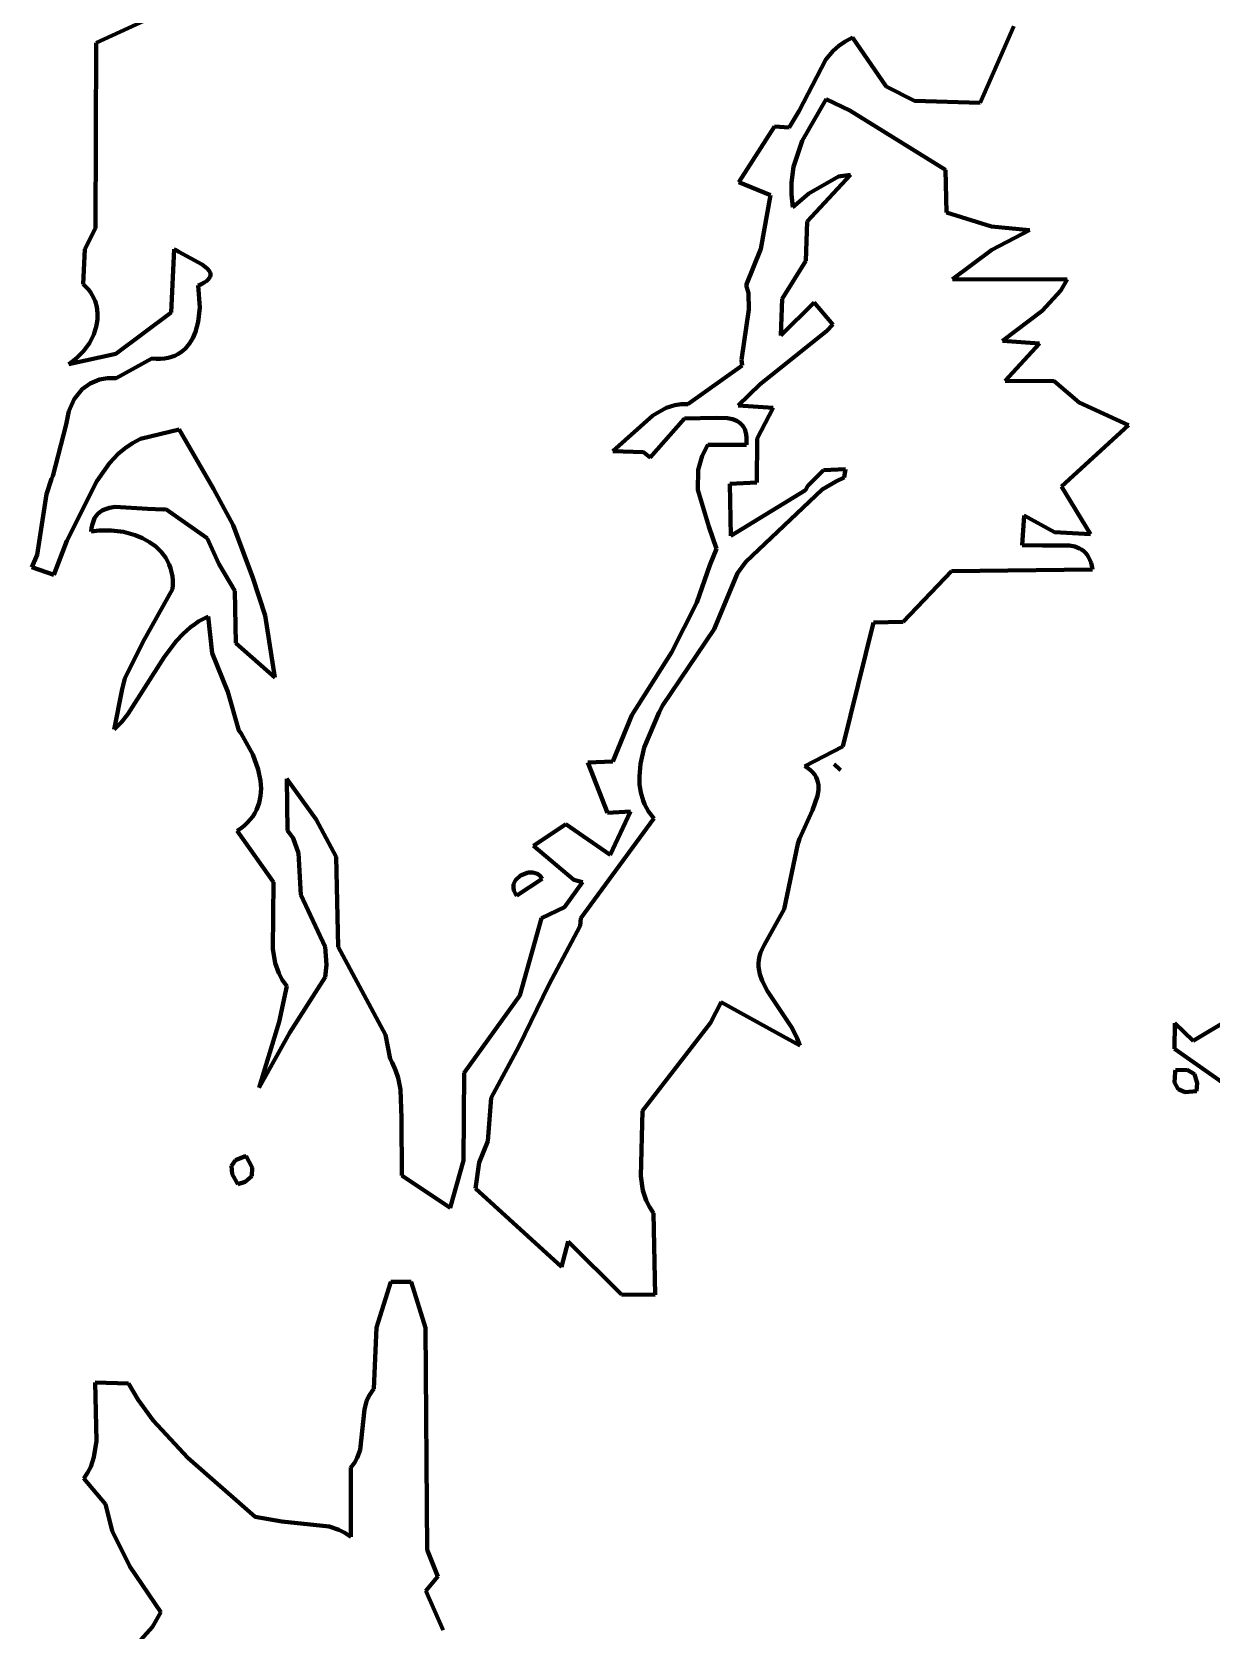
# Model space of a CAD drawing. Header units: millimetres. Extents: x 0 to 6.58, y 0 to 6.88.
# Drawn here: x 1.694 to 2.984, y 3.466 to 5.215 of the extents above; entities that cross this region are included whole.
import ezdxf

# ---------------------------------------------------------------- set-up
doc = ezdxf.new("R2010")
doc.units = ezdxf.units.MM
doc.layers.add('color#020202ff', color=7, linetype='CONTINUOUS', lineweight=100)
doc.layers.add('color#ffffffff', color=7, linetype='CONTINUOUS', lineweight=100)

msp = doc.modelspace()

# ---------------------------------------------------------------- linework, layer by layer
at = {"layer": 'color#020202ff'}
for p, q in [((1.7639, 5.2035), (1.8253, 5.2317)), ((2.7683, 5.2217), (2.7539, 5.1894)), ((1.763, 5.0006), (1.7639, 5.2035)), ((2.5767, 5.2001), (2.5706, 5.1946)), ((2.5837, 5.205), (2.5767, 5.2001)), ((2.5916, 5.2092), (2.5837, 5.205)), ((2.6285, 5.1558), (2.5916, 5.2092)), ((2.5626, 5.1853), (2.5332, 5.1292)), ((2.5706, 5.1946), (2.5626, 5.1853)), ((2.7539, 5.1894), (2.7315, 5.1378)), ((2.6595, 5.1402), (2.6285, 5.1558)), ((2.5332, 5.1292), (2.5223, 5.111)), ((2.5367, 5.0962), (2.5628, 5.142)), ((2.5628, 5.142), (2.5888, 5.1296)), ((2.5888, 5.1296), (2.6934, 5.0646)), ((2.7315, 5.1378), (2.6595, 5.1402)), ((2.5064, 5.1121), (2.4672, 5.0512)), ((2.5223, 5.111), (2.5064, 5.1121)), ((2.5273, 5.0679), (2.5367, 5.0962)), ((2.5249, 5.0508), (2.5273, 5.0679)), ((2.5421, 5.0079), (2.5894, 5.0589)), ((2.5763, 5.0574), (2.544, 5.0385)), ((2.5894, 5.0589), (2.5763, 5.0574)), ((2.6934, 5.0646), (2.6946, 5.0179)), ((2.4672, 5.0512), (2.502, 5.0367)), ((2.5248, 5.0375), (2.5249, 5.0508)), ((2.544, 5.0385), (2.5265, 5.0236)), ((2.502, 5.0367), (2.4915, 4.9782)), ((2.5265, 5.0236), (2.5248, 5.0375)), ((2.5407, 4.9648), (2.5421, 5.0079)), ((2.6946, 5.0179), (2.7439, 5.0026)), ((1.7514, 4.9777), (1.763, 5.0006)), ((2.7439, 5.0026), (2.7856, 4.9986)), ((2.7856, 4.9986), (2.7442, 4.9768)), ((1.7498, 4.9394), (1.7514, 4.9777)), ((1.8494, 4.9778), (1.8459, 4.9085)), ((1.8507, 4.9768), (1.8494, 4.9778)), ((1.8542, 4.9747), (1.8507, 4.9768)), ((1.88, 4.9609), (1.8542, 4.9747)), ((2.4915, 4.9782), (2.4754, 4.9381)), ((2.7442, 4.9768), (2.7012, 4.945)), ((1.8854, 4.9567), (1.88, 4.9609)), ((1.8878, 4.9537), (1.8854, 4.9567)), ((1.8886, 4.9522), (1.8878, 4.9537)), ((1.889, 4.9507), (1.8886, 4.9522)), ((1.889, 4.9491), (1.889, 4.9507)), ((2.5148, 4.9234), (2.5407, 4.9648)), ((1.7527, 4.9366), (1.7498, 4.9394)), ((1.7553, 4.9337), (1.7527, 4.9366)), ((1.7575, 4.9306), (1.7553, 4.9337)), ((1.8756, 4.9378), (1.8792, 4.9394)), ((1.8772, 4.9138), (1.8756, 4.9378)), ((1.8792, 4.9394), (1.8821, 4.9411)), ((1.8821, 4.9411), (1.8845, 4.9427)), ((1.8845, 4.9427), (1.8864, 4.9444)), ((1.8864, 4.9444), (1.8877, 4.946)), ((1.8877, 4.946), (1.8886, 4.9475)), ((1.8886, 4.9475), (1.889, 4.9491)), ((2.4754, 4.9381), (2.4777, 4.9294)), ((2.7012, 4.945), (2.8266, 4.9445)), ((2.8266, 4.9445), (2.8199, 4.9324)), ((1.7595, 4.9275), (1.7575, 4.9306)), ((1.7626, 4.9211), (1.7595, 4.9275)), ((1.7645, 4.9145), (1.7626, 4.9211)), ((2.4777, 4.9294), (2.4781, 4.9115)), ((2.5132, 4.8832), (2.5148, 4.9234)), ((2.5499, 4.9194), (2.5132, 4.8832)), ((2.57, 4.8954), (2.5499, 4.9194)), ((2.8199, 4.9324), (2.7992, 4.9103)), ((1.7643, 4.8943), (1.7653, 4.901)), ((1.7654, 4.9078), (1.7645, 4.9145)), ((1.7653, 4.901), (1.7654, 4.9078)), ((1.8459, 4.9085), (1.7855, 4.8632)), ((1.8726, 4.8871), (1.8756, 4.8981)), ((1.8756, 4.8981), (1.8772, 4.9138)), ((2.4781, 4.9115), (2.4703, 4.8566)), ((2.7992, 4.9103), (2.7559, 4.8773)), ((1.7564, 4.8749), (1.7612, 4.8843)), ((1.7612, 4.8843), (1.7643, 4.8943)), ((1.8661, 4.8743), (1.8697, 4.8804)), ((1.8697, 4.8804), (1.8726, 4.8871)), ((2.4902, 4.8296), (2.5637, 4.8883)), ((2.5637, 4.8883), (2.57, 4.8954)), ((1.7855, 4.8632), (1.7338, 4.8519)), ((1.7425, 4.8585), (1.7501, 4.8662)), ((1.7501, 4.8662), (1.7564, 4.8749)), ((1.8499, 4.8611), (1.8532, 4.8627)), ((1.8532, 4.8627), (1.8562, 4.8646)), ((1.8562, 4.8646), (1.859, 4.8667)), ((1.859, 4.8667), (1.8616, 4.869)), ((1.8616, 4.869), (1.8661, 4.8743)), ((2.7559, 4.8773), (2.7965, 4.8743)), ((2.7965, 4.8743), (2.7588, 4.8334)), ((1.7338, 4.8519), (1.7425, 4.8585)), ((1.7858, 4.8365), (1.8248, 4.858)), ((1.8248, 4.858), (1.8297, 4.8577)), ((1.8297, 4.8577), (1.8343, 4.8578)), ((1.8343, 4.8578), (1.8386, 4.8581)), ((1.8386, 4.8581), (1.8426, 4.8588)), ((1.8426, 4.8588), (1.8464, 4.8598)), ((1.8464, 4.8598), (1.8499, 4.8611)), ((2.4709, 4.8505), (2.4115, 4.8082)), ((2.4703, 4.8566), (2.4709, 4.8505)), ((1.7484, 4.8243), (1.7573, 4.8308)), ((1.7573, 4.8308), (1.7677, 4.8351)), ((1.7677, 4.8351), (1.7764, 4.8366)), ((1.7764, 4.8366), (1.7858, 4.8365)), ((2.4665, 4.8066), (2.4902, 4.8296)), ((2.7588, 4.8334), (2.8123, 4.8331)), ((2.8123, 4.8331), (2.8399, 4.8097)), ((1.7338, 4.8004), (1.7397, 4.8136)), ((1.7397, 4.8136), (1.7484, 4.8243)), ((1.7311, 4.7856), (1.7338, 4.8004)), ((2.3731, 4.7956), (2.3293, 4.7566)), ((2.3876, 4.8039), (2.3731, 4.7956)), ((2.3972, 4.807), (2.3876, 4.8039)), ((2.4041, 4.808), (2.3972, 4.807)), ((2.4115, 4.8082), (2.4041, 4.808)), ((2.408, 4.7923), (2.4425, 4.793)), ((2.4425, 4.793), (2.4548, 4.7926)), ((2.505, 4.804), (2.4665, 4.8066)), ((2.4874, 4.7703), (2.505, 4.804)), ((2.8399, 4.8097), (2.8939, 4.7851)), ((1.7166, 4.7294), (1.7311, 4.7856)), ((1.8548, 4.7804), (1.8125, 4.7701)), ((1.8923, 4.7152), (1.8548, 4.7804)), ((2.3704, 4.7498), (2.408, 4.7923)), ((2.4548, 4.7926), (2.4603, 4.7915)), ((2.4603, 4.7915), (2.4651, 4.7897)), ((2.4651, 4.7897), (2.4673, 4.7884)), ((2.4673, 4.7884), (2.4693, 4.787)), ((2.4693, 4.787), (2.471, 4.7852)), ((2.471, 4.7852), (2.4725, 4.7831)), ((2.4725, 4.7831), (2.4737, 4.7808)), ((2.4737, 4.7808), (2.4747, 4.7781)), ((2.4747, 4.7781), (2.4754, 4.775)), ((2.8939, 4.7851), (2.8203, 4.718)), ((1.7955, 4.7598), (1.7881, 4.7536)), ((1.8036, 4.7653), (1.7955, 4.7598)), ((1.8125, 4.7701), (1.8036, 4.7653)), ((2.4333, 4.7636), (2.4271, 4.7514)), ((2.4756, 4.7636), (2.4333, 4.7636)), ((2.4754, 4.775), (2.4758, 4.7716)), ((2.4758, 4.7678), (2.4756, 4.7636)), ((2.4758, 4.7716), (2.4758, 4.7678)), ((2.4869, 4.7223), (2.4874, 4.7703)), ((1.7783, 4.7433), (1.7645, 4.7237)), ((1.7881, 4.7536), (1.7783, 4.7433)), ((2.3293, 4.7566), (2.363, 4.7556)), ((2.363, 4.7556), (2.3704, 4.7498)), ((2.4271, 4.7514), (2.4228, 4.736)), ((1.7094, 4.7094), (1.715, 4.7262)), ((1.715, 4.7262), (1.7166, 4.7294)), ((1.7645, 4.7237), (1.7316, 4.6586)), ((2.4228, 4.736), (2.4223, 4.7144)), ((2.5601, 4.7357), (2.5429, 4.7185)), ((2.5584, 4.7147), (2.5741, 4.7239)), ((2.584, 4.7367), (2.5601, 4.7357)), ((2.5741, 4.7239), (2.5826, 4.7277)), ((2.5826, 4.7277), (2.584, 4.7367)), ((1.6992, 4.643), (1.7094, 4.7094)), ((1.9138, 4.6756), (1.8923, 4.7152)), ((2.4223, 4.7144), (2.4345, 4.6742)), ((2.4575, 4.7208), (2.4869, 4.7223)), ((2.4584, 4.6638), (2.4575, 4.7208)), ((2.5402, 4.7139), (2.4584, 4.6638)), ((2.482, 4.6422), (2.5584, 4.7147)), ((2.5429, 4.7185), (2.5402, 4.7139)), ((2.8203, 4.718), (2.8522, 4.6659)), ((1.7639, 4.6857), (1.7658, 4.688)), ((1.7658, 4.688), (1.768, 4.6899)), ((1.768, 4.6899), (1.7703, 4.6915)), ((1.7703, 4.6915), (1.7729, 4.6929)), ((1.7729, 4.6929), (1.7785, 4.6947)), ((1.7785, 4.6947), (1.7848, 4.6957)), ((1.7848, 4.6957), (1.8202, 4.6935)), ((1.8202, 4.6935), (1.8371, 4.6929)), ((1.8371, 4.6929), (1.8401, 4.6931)), ((1.8401, 4.6931), (1.8853, 4.6614)), ((1.7583, 4.6686), (1.7588, 4.6728)), ((1.7588, 4.6728), (1.7597, 4.6767)), ((1.7597, 4.6767), (1.7608, 4.6801)), ((1.7608, 4.6801), (1.7622, 4.6831)), ((1.7622, 4.6831), (1.7639, 4.6857)), ((1.9353, 4.6181), (1.9138, 4.6756)), ((2.4345, 4.6742), (2.4428, 4.6496)), ((2.7796, 4.6862), (2.7773, 4.6537)), ((2.8129, 4.6679), (2.7796, 4.6862)), ((1.7316, 4.6586), (1.7176, 4.6211)), ((1.767, 4.6697), (1.7583, 4.6686)), ((1.7803, 4.6699), (1.767, 4.6697)), ((1.7937, 4.6682), (1.7803, 4.6699)), ((1.8066, 4.6647), (1.7937, 4.6682)), ((1.8147, 4.6613), (1.8066, 4.6647)), ((1.8222, 4.6571), (1.8147, 4.6613)), ((1.829, 4.6521), (1.8222, 4.6571)), ((1.8853, 4.6614), (1.8983, 4.6332)), ((2.7773, 4.6537), (2.7995, 4.6532)), ((2.7995, 4.6532), (2.8291, 4.6534)), ((2.8522, 4.6659), (2.8129, 4.6679)), ((2.8291, 4.6534), (2.8349, 4.6522)), ((1.6936, 4.6297), (1.6992, 4.643)), ((1.835, 4.6463), (1.829, 4.6521)), ((1.8377, 4.6431), (1.835, 4.6463)), ((1.84, 4.6397), (1.8377, 4.6431)), ((1.8421, 4.6362), (1.84, 4.6397)), ((1.8439, 4.6324), (1.8421, 4.6362)), ((2.4428, 4.6496), (2.4355, 4.6319)), ((2.4659, 4.6229), (2.4749, 4.6356)), ((2.4749, 4.6356), (2.482, 4.6422)), ((2.8349, 4.6522), (2.8401, 4.6502)), ((2.8401, 4.6502), (2.8425, 4.6488)), ((2.8425, 4.6488), (2.8448, 4.6472)), ((2.8448, 4.6472), (2.8468, 4.6453)), ((2.8468, 4.6453), (2.8486, 4.6431)), ((2.8486, 4.6431), (2.8502, 4.6406)), ((2.8502, 4.6406), (2.8516, 4.6378)), ((2.8516, 4.6378), (2.8528, 4.6345)), ((1.7176, 4.6211), (1.6936, 4.6297)), ((1.8454, 4.6284), (1.8439, 4.6324)), ((1.8465, 4.6242), (1.8454, 4.6284)), ((1.8473, 4.6198), (1.8465, 4.6242)), ((1.8477, 4.6152), (1.8473, 4.6198)), ((1.8983, 4.6332), (1.9157, 4.6037)), ((1.9487, 4.5766), (1.9353, 4.6181)), ((2.4355, 4.6319), (2.4213, 4.591)), ((2.4402, 4.5619), (2.4659, 4.6229)), ((2.7001, 4.6251), (2.6471, 4.5698)), ((2.8543, 4.6269), (2.7001, 4.6251)), ((2.8528, 4.6345), (2.8536, 4.6309)), ((2.8536, 4.6309), (2.8543, 4.6269)), ((1.8151, 4.5475), (1.8474, 4.6055)), ((1.8474, 4.6055), (1.8477, 4.6104)), ((1.8477, 4.6104), (1.8477, 4.6152)), ((1.9157, 4.6037), (1.9168, 4.5463)), ((2.4213, 4.591), (2.3935, 4.5363)), ((1.8717, 4.5674), (1.8673, 4.5641)), ((1.8764, 4.5704), (1.8717, 4.5674)), ((1.8813, 4.5732), (1.8764, 4.5704)), ((1.8865, 4.5757), (1.8813, 4.5732)), ((1.891, 4.5356), (1.8865, 4.5757)), ((1.9593, 4.5089), (1.9487, 4.5766)), ((2.6148, 4.5689), (2.5812, 4.4333)), ((2.6471, 4.5698), (2.6148, 4.5689)), ((1.8516, 4.5488), (1.8383, 4.531)), ((1.8591, 4.5568), (1.8516, 4.5488)), ((1.8673, 4.5641), (1.8591, 4.5568)), ((2.3842, 4.4787), (2.4402, 4.5619)), ((1.7952, 4.5076), (1.8151, 4.5475)), ((1.8383, 4.531), (1.7987, 4.4687)), ((1.908, 4.493), (1.891, 4.5356)), ((1.9168, 4.5463), (1.9593, 4.5089)), ((2.3935, 4.5363), (2.3502, 4.4677)), ((1.7836, 4.4521), (1.7922, 4.4962)), ((1.7922, 4.4962), (1.7952, 4.5076)), ((1.9199, 4.4509), (1.908, 4.493)), ((2.38, 4.471), (2.3842, 4.4787)), ((1.7987, 4.4687), (1.7915, 4.46)), ((2.3502, 4.4677), (2.3293, 4.4168)), ((2.3638, 4.4324), (2.38, 4.471)), ((1.7915, 4.46), (1.7836, 4.4521)), ((1.9224, 4.4474), (1.9199, 4.4509)), ((1.9354, 4.4245), (1.9224, 4.4474)), ((2.3596, 4.4143), (2.3638, 4.4324)), ((2.5812, 4.4333), (2.5397, 4.4117)), ((1.9413, 4.4081), (1.9354, 4.4245)), ((1.9439, 4.3957), (1.9413, 4.4081)), ((2.3293, 4.4168), (2.302, 4.4157)), ((2.302, 4.4157), (2.3234, 4.3606)), ((2.3584, 4.4006), (2.3596, 4.4143)), ((2.5397, 4.4117), (2.543, 4.4095)), ((2.543, 4.4095), (2.5459, 4.4073)), ((2.5718, 4.4141), (2.5785, 4.4074)), ((2.577, 4.4089), (2.5718, 4.4141)), ((2.5785, 4.4074), (2.577, 4.4089)), ((1.9444, 4.3875), (1.9439, 4.3957)), ((2.0047, 4.3533), (1.9727, 4.398)), ((1.9727, 4.398), (1.9732, 4.3414)), ((2.3587, 4.3917), (2.3584, 4.4006)), ((2.3601, 4.3829), (2.3587, 4.3917)), ((2.5459, 4.4073), (2.5483, 4.4048)), ((2.5483, 4.4048), (2.5503, 4.4023)), ((2.5503, 4.4023), (2.5519, 4.3997)), ((2.5519, 4.3997), (2.5531, 4.397)), ((2.5531, 4.397), (2.5539, 4.3943)), ((2.5539, 4.3943), (2.5544, 4.3914)), ((2.5544, 4.3914), (2.5545, 4.3855)), ((1.9423, 4.3715), (1.9439, 4.3794)), ((1.9439, 4.3794), (1.9444, 4.3875)), ((2.3625, 4.3744), (2.3601, 4.3829)), ((2.3642, 4.3703), (2.3625, 4.3744)), ((2.5535, 4.3794), (2.548, 4.3636)), ((2.5545, 4.3855), (2.5535, 4.3794)), ((1.9326, 4.3534), (1.9352, 4.3568)), ((1.9352, 4.3568), (1.9375, 4.3604)), ((1.9375, 4.3604), (1.9394, 4.364)), ((1.9394, 4.364), (1.941, 4.3677)), ((1.941, 4.3677), (1.9423, 4.3715)), ((2.3234, 4.3606), (2.3487, 4.362)), ((2.3487, 4.362), (2.3265, 4.3147)), ((2.3662, 4.3662), (2.3642, 4.3703)), ((2.3685, 4.3623), (2.3662, 4.3662)), ((2.3712, 4.3584), (2.3685, 4.3623)), ((2.3742, 4.3546), (2.3712, 4.3584)), ((2.548, 4.3636), (2.5337, 4.3324)), ((1.9182, 4.3411), (1.9224, 4.3439)), ((1.9579, 4.2849), (1.9182, 4.3411)), ((1.9224, 4.3439), (1.9262, 4.347)), ((1.9262, 4.347), (1.9296, 4.3501)), ((1.9296, 4.3501), (1.9326, 4.3534)), ((1.9732, 4.3414), (1.9795, 4.3331)), ((2.0265, 4.3127), (2.0047, 4.3533)), ((2.2779, 4.3483), (2.2425, 4.3245)), ((2.3265, 4.3147), (2.2779, 4.3483)), ((2.2944, 4.2456), (2.3742, 4.3546)), ((1.9795, 4.3331), (1.9852, 4.3167)), ((2.2425, 4.3245), (2.2868, 4.2873)), ((2.532, 4.3267), (2.5169, 4.2552)), ((2.5337, 4.3324), (2.532, 4.3267)), ((1.9852, 4.3167), (1.9878, 4.2711)), ((2.0286, 4.214), (2.0265, 4.3127)), ((2.223, 4.2871), (2.2208, 4.2825)), ((2.2282, 4.292), (2.223, 4.2871)), ((2.2243, 4.2703), (2.2521, 4.2885)), ((2.2367, 4.2953), (2.2282, 4.292)), ((2.242, 4.2955), (2.2367, 4.2953)), ((2.2469, 4.2938), (2.242, 4.2955)), ((2.2498, 4.2917), (2.2469, 4.2938)), ((2.2521, 4.2885), (2.2498, 4.2917)), ((2.2868, 4.2873), (2.2963, 4.2849)), ((1.9572, 4.2118), (1.9579, 4.2849)), ((1.9878, 4.2711), (2.0145, 4.2142)), ((2.2208, 4.2825), (2.2205, 4.2791)), ((2.2205, 4.2791), (2.2211, 4.2756)), ((2.2211, 4.2756), (2.2229, 4.2721)), ((2.2229, 4.2721), (2.2243, 4.2703)), ((2.2963, 4.2849), (2.2766, 4.2573)), ((2.2766, 4.2573), (2.2513, 4.2453)), ((2.5169, 4.2552), (2.4949, 4.2157)), ((2.2513, 4.2453), (2.2277, 4.1608)), ((2.2592, 4.1723), (2.2935, 4.2369)), ((2.2935, 4.2369), (2.2944, 4.2456)), ((2.4949, 4.2157), (2.4928, 4.2116)), ((1.9599, 4.1962), (1.9572, 4.2118)), ((2.0145, 4.2142), (2.0161, 4.1944)), ((2.0807, 4.1176), (2.0286, 4.214)), ((2.4892, 4.1998), (2.4889, 4.1959)), ((2.4899, 4.2037), (2.4892, 4.1998)), ((2.4911, 4.2076), (2.4899, 4.2037)), ((2.4928, 4.2116), (2.4911, 4.2076)), ((1.9638, 4.1851), (1.9599, 4.1962)), ((1.9676, 4.1779), (1.9638, 4.1851)), ((2.0145, 4.1808), (1.976, 4.1202)), ((2.0161, 4.1944), (2.0145, 4.1808)), ((2.4889, 4.1959), (2.489, 4.192)), ((2.489, 4.192), (2.4895, 4.1881)), ((2.4895, 4.1881), (2.4904, 4.1843)), ((2.4904, 4.1843), (2.4929, 4.1767)), ((1.9641, 4.132), (1.9724, 4.1711)), ((1.9724, 4.1711), (1.9676, 4.1779)), ((2.2266, 4.1051), (2.2592, 4.1723)), ((2.4929, 4.1767), (2.4985, 4.1655)), ((2.4985, 4.1655), (2.5257, 4.1249)), ((2.2277, 4.1608), (2.1667, 4.0763)), ((2.4478, 4.1535), (2.4362, 4.1309)), ((2.5083, 4.1202), (2.4478, 4.1535)), ((1.9422, 4.0601), (1.9641, 4.132)), ((2.4362, 4.1309), (2.3617, 4.0347)), ((2.9441, 4.1025), (2.9446, 4.1306)), ((2.9446, 4.1306), (2.9645, 4.1112)), ((2.9645, 4.1112), (3.0071, 4.1366)), ((1.976, 4.1202), (1.9422, 4.0601)), ((2.0857, 4.0915), (2.0807, 4.1176)), ((2.5339, 4.1061), (2.5083, 4.1202)), ((2.5257, 4.1249), (2.5313, 4.1137)), ((2.5313, 4.1137), (2.5339, 4.1061)), ((2.1963, 4.0488), (2.2266, 4.1051)), ((3.003, 4.061), (2.9441, 4.1025)), ((2.088, 4.0874), (2.0857, 4.0915)), ((2.0916, 4.0792), (2.088, 4.0874)), ((2.0944, 4.0708), (2.0916, 4.0792)), ((2.1667, 4.0763), (2.166, 3.9801)), ((2.9442, 4.0656), (2.9447, 4.0772)), ((2.9447, 4.0772), (2.9451, 4.0792)), ((2.9451, 4.0792), (2.9581, 4.0795)), ((2.9581, 4.0795), (2.966, 4.0748)), ((2.0969, 4.0579), (2.0944, 4.0708)), ((2.948, 4.0582), (2.9442, 4.0656)), ((2.9559, 4.0551), (2.948, 4.0582)), ((2.966, 4.0748), (2.9688, 4.065)), ((2.9688, 4.065), (2.9681, 4.0562)), ((2.0981, 4.0266), (2.0969, 4.0579)), ((2.1924, 4.0013), (2.1963, 4.0488)), ((2.9681, 4.0562), (2.9559, 4.0551)), ((2.0984, 3.9636), (2.0981, 4.0266)), ((2.3617, 4.0347), (2.3601, 3.9629)), ((2.1829, 3.9781), (2.1924, 4.0013)), ((1.912, 3.9742), (1.9165, 3.9806)), ((1.9129, 3.9654), (1.912, 3.9742)), ((1.9165, 3.9806), (1.9264, 3.9846)), ((1.9264, 3.9846), (1.9282, 3.985)), ((1.9282, 3.985), (1.9346, 3.9725)), ((1.9346, 3.9725), (1.9342, 3.9631)), ((2.166, 3.9801), (2.1513, 3.9284)), ((2.1791, 3.9497), (2.1829, 3.9781)), ((1.9191, 3.9542), (1.9129, 3.9654)), ((1.927, 3.9567), (1.9191, 3.9542)), ((1.9342, 3.9631), (1.927, 3.9567)), ((2.1513, 3.9284), (2.0984, 3.9636)), ((2.3601, 3.9629), (2.3624, 3.9474)), ((2.2732, 3.8637), (2.1791, 3.9497)), ((2.3624, 3.9474), (2.3659, 3.9364)), ((2.3659, 3.9364), (2.3694, 3.9294)), ((2.3694, 3.9294), (2.374, 3.9227)), ((2.374, 3.9227), (2.3757, 3.833)), ((2.2806, 3.8915), (2.2732, 3.8637)), ((2.3388, 3.8334), (2.2806, 3.8915)), ((2.0708, 3.7974), (2.0863, 3.8472)), ((2.0863, 3.8472), (2.1086, 3.8472)), ((2.1086, 3.8472), (2.1243, 3.797)), ((2.3757, 3.833), (2.3388, 3.8334)), ((2.0679, 3.7303), (2.0708, 3.7974)), ((2.1243, 3.797), (2.1261, 3.5542)), ((1.7641, 3.6734), (1.7627, 3.7371)), ((1.7627, 3.7371), (1.7993, 3.736)), ((1.7993, 3.736), (1.8099, 3.7181)), ((2.0624, 3.7223), (2.0658, 3.7277)), ((2.0658, 3.7277), (2.0679, 3.7303)), ((1.8099, 3.7181), (1.8262, 3.6957)), ((2.0574, 3.7076), (2.0598, 3.7166)), ((2.0598, 3.7166), (2.0624, 3.7223)), ((1.8262, 3.6957), (1.8641, 3.6546)), ((2.0527, 3.6636), (2.0574, 3.7076)), ((1.7615, 3.6553), (1.7641, 3.6734)), ((2.0497, 3.6549), (2.0527, 3.6636)), ((1.7502, 3.6321), (1.7545, 3.6384)), ((1.7545, 3.6384), (1.7579, 3.645)), ((1.7579, 3.645), (1.7615, 3.6553)), ((1.8641, 3.6546), (1.9378, 3.5901)), ((2.0425, 3.6442), (2.0466, 3.6494)), ((2.0426, 3.5683), (2.0425, 3.6442)), ((2.0466, 3.6494), (2.0497, 3.6549)), ((1.774, 3.604), (1.7502, 3.6321)), ((1.7815, 3.575), (1.774, 3.604)), ((1.9378, 3.5901), (1.9672, 3.585)), ((1.8007, 3.5358), (1.7815, 3.575)), ((1.9672, 3.585), (2.019, 3.5797)), ((2.019, 3.5797), (2.0294, 3.576)), ((2.0294, 3.576), (2.0361, 3.5726)), ((2.0361, 3.5726), (2.0426, 3.5683)), ((2.1261, 3.5542), (2.1379, 3.5248)), ((1.8348, 3.4857), (1.8007, 3.5358)), ((2.1379, 3.5248), (2.1247, 3.509)), ((2.1247, 3.509), (2.1436, 3.4662)), ((1.8256, 3.4699), (1.8348, 3.4857)), ((1.8126, 3.4554), (1.8256, 3.4699))]:
    msp.add_line(p, q, dxfattribs=at)
at = {"layer": 'color#ffffffff'}
for p, q in [((1.8253, 5.2317), (1.7639, 5.2035)), ((2.7539, 5.1894), (2.7683, 5.2217)), ((1.7639, 5.2035), (1.763, 5.0006)), ((2.5706, 5.1946), (2.5767, 5.2001)), ((2.5767, 5.2001), (2.5837, 5.205)), ((2.5837, 5.205), (2.5916, 5.2092)), ((2.5916, 5.2092), (2.6285, 5.1558)), ((2.5332, 5.1292), (2.5626, 5.1853)), ((2.5626, 5.1853), (2.5706, 5.1946)), ((2.7315, 5.1378), (2.7539, 5.1894)), ((2.6285, 5.1558), (2.6595, 5.1402)), ((2.5223, 5.111), (2.5332, 5.1292)), ((2.5628, 5.142), (2.5367, 5.0962)), ((2.5888, 5.1296), (2.5628, 5.142)), ((2.6934, 5.0646), (2.5888, 5.1296)), ((2.6595, 5.1402), (2.7315, 5.1378)), ((2.4672, 5.0512), (2.5064, 5.1121)), ((2.5064, 5.1121), (2.5223, 5.111)), ((2.5367, 5.0962), (2.5273, 5.0679)), ((2.5273, 5.0679), (2.5249, 5.0508)), ((2.5894, 5.0589), (2.5421, 5.0079)), ((2.544, 5.0385), (2.5763, 5.0574)), ((2.5763, 5.0574), (2.5894, 5.0589)), ((2.6946, 5.0179), (2.6934, 5.0646)), ((2.502, 5.0367), (2.4672, 5.0512)), ((2.5249, 5.0508), (2.5248, 5.0375)), ((2.5265, 5.0236), (2.544, 5.0385)), ((2.4915, 4.9782), (2.502, 5.0367)), ((2.5248, 5.0375), (2.5265, 5.0236)), ((2.5421, 5.0079), (2.5407, 4.9648)), ((2.7439, 5.0026), (2.6946, 5.0179)), ((1.763, 5.0006), (1.7514, 4.9777)), ((2.7856, 4.9986), (2.7439, 5.0026)), ((2.7442, 4.9768), (2.7856, 4.9986)), ((1.7514, 4.9777), (1.7498, 4.9394)), ((1.8459, 4.9085), (1.8494, 4.9778)), ((1.8494, 4.9778), (1.8507, 4.9768)), ((1.8507, 4.9768), (1.8542, 4.9747)), ((1.8542, 4.9747), (1.88, 4.9609)), ((2.4754, 4.9381), (2.4915, 4.9782)), ((2.7012, 4.945), (2.7442, 4.9768)), ((1.88, 4.9609), (1.8854, 4.9567)), ((1.8854, 4.9567), (1.8878, 4.9537)), ((1.8878, 4.9537), (1.8886, 4.9522)), ((1.8886, 4.9522), (1.889, 4.9507)), ((1.889, 4.9507), (1.889, 4.9491)), ((2.5407, 4.9648), (2.5148, 4.9234)), ((1.7498, 4.9394), (1.7527, 4.9366)), ((1.7527, 4.9366), (1.7553, 4.9337)), ((1.7553, 4.9337), (1.7575, 4.9306)), ((1.8792, 4.9394), (1.8756, 4.9378)), ((1.8756, 4.9378), (1.8772, 4.9138)), ((1.8821, 4.9411), (1.8792, 4.9394)), ((1.8845, 4.9427), (1.8821, 4.9411)), ((1.8864, 4.9444), (1.8845, 4.9427)), ((1.8877, 4.946), (1.8864, 4.9444)), ((1.8886, 4.9475), (1.8877, 4.946)), ((1.889, 4.9491), (1.8886, 4.9475)), ((2.4777, 4.9294), (2.4754, 4.9381)), ((2.8266, 4.9445), (2.7012, 4.945)), ((2.8199, 4.9324), (2.8266, 4.9445)), ((1.7575, 4.9306), (1.7595, 4.9275)), ((1.7595, 4.9275), (1.7626, 4.9211)), ((1.7626, 4.9211), (1.7645, 4.9145)), ((2.4781, 4.9115), (2.4777, 4.9294)), ((2.5148, 4.9234), (2.5132, 4.8832)), ((2.5132, 4.8832), (2.5499, 4.9194)), ((2.5499, 4.9194), (2.57, 4.8954)), ((2.7992, 4.9103), (2.8199, 4.9324)), ((1.7653, 4.901), (1.7643, 4.8943)), ((1.7645, 4.9145), (1.7654, 4.9078)), ((1.7654, 4.9078), (1.7653, 4.901)), ((1.7855, 4.8632), (1.8459, 4.9085)), ((1.8756, 4.8981), (1.8726, 4.8871)), ((1.8772, 4.9138), (1.8756, 4.8981)), ((2.4703, 4.8566), (2.4781, 4.9115)), ((2.7559, 4.8773), (2.7992, 4.9103)), ((1.7612, 4.8843), (1.7564, 4.8749)), ((1.7643, 4.8943), (1.7612, 4.8843)), ((1.8697, 4.8804), (1.8661, 4.8743)), ((1.8726, 4.8871), (1.8697, 4.8804)), ((2.5637, 4.8883), (2.4902, 4.8296)), ((2.57, 4.8954), (2.5637, 4.8883)), ((1.7338, 4.8519), (1.7855, 4.8632)), ((1.7501, 4.8662), (1.7425, 4.8585)), ((1.7564, 4.8749), (1.7501, 4.8662)), ((1.8532, 4.8627), (1.8499, 4.8611)), ((1.8562, 4.8646), (1.8532, 4.8627)), ((1.859, 4.8667), (1.8562, 4.8646)), ((1.8616, 4.869), (1.859, 4.8667)), ((1.8661, 4.8743), (1.8616, 4.869)), ((2.7965, 4.8743), (2.7559, 4.8773)), ((2.7588, 4.8334), (2.7965, 4.8743)), ((1.7425, 4.8585), (1.7338, 4.8519)), ((1.8248, 4.858), (1.7858, 4.8365)), ((1.8297, 4.8577), (1.8248, 4.858)), ((1.8343, 4.8578), (1.8297, 4.8577)), ((1.8386, 4.8581), (1.8343, 4.8578)), ((1.8426, 4.8588), (1.8386, 4.8581)), ((1.8464, 4.8598), (1.8426, 4.8588)), ((1.8499, 4.8611), (1.8464, 4.8598)), ((2.4115, 4.8082), (2.4709, 4.8505)), ((2.4709, 4.8505), (2.4703, 4.8566)), ((1.7573, 4.8308), (1.7484, 4.8243)), ((1.7677, 4.8351), (1.7573, 4.8308)), ((1.7764, 4.8366), (1.7677, 4.8351)), ((1.7858, 4.8365), (1.7764, 4.8366)), ((2.4902, 4.8296), (2.4665, 4.8066)), ((2.8123, 4.8331), (2.7588, 4.8334)), ((2.8399, 4.8097), (2.8123, 4.8331)), ((1.7397, 4.8136), (1.7338, 4.8004)), ((1.7484, 4.8243), (1.7397, 4.8136)), ((1.7338, 4.8004), (1.7311, 4.7856)), ((2.3293, 4.7566), (2.3731, 4.7956)), ((2.3731, 4.7956), (2.3876, 4.8039)), ((2.3876, 4.8039), (2.3972, 4.807)), ((2.3972, 4.807), (2.4041, 4.808)), ((2.4041, 4.808), (2.4115, 4.8082)), ((2.4425, 4.793), (2.408, 4.7923)), ((2.4548, 4.7926), (2.4425, 4.793)), ((2.4665, 4.8066), (2.505, 4.804)), ((2.505, 4.804), (2.4874, 4.7703)), ((2.8939, 4.7851), (2.8399, 4.8097)), ((1.7311, 4.7856), (1.7166, 4.7294)), ((1.8125, 4.7701), (1.8548, 4.7804)), ((1.8548, 4.7804), (1.8923, 4.7152)), ((2.408, 4.7923), (2.3704, 4.7498)), ((2.4603, 4.7915), (2.4548, 4.7926)), ((2.4651, 4.7897), (2.4603, 4.7915)), ((2.4673, 4.7884), (2.4651, 4.7897)), ((2.4693, 4.787), (2.4673, 4.7884)), ((2.471, 4.7852), (2.4693, 4.787)), ((2.4725, 4.7831), (2.471, 4.7852)), ((2.4737, 4.7808), (2.4725, 4.7831)), ((2.4747, 4.7781), (2.4737, 4.7808)), ((2.4754, 4.775), (2.4747, 4.7781)), ((2.8203, 4.718), (2.8939, 4.7851)), ((1.7881, 4.7536), (1.7955, 4.7598)), ((1.7955, 4.7598), (1.8036, 4.7653)), ((1.8036, 4.7653), (1.8125, 4.7701)), ((2.4271, 4.7514), (2.4333, 4.7636)), ((2.4333, 4.7636), (2.4756, 4.7636)), ((2.4758, 4.7716), (2.4754, 4.775)), ((2.4756, 4.7636), (2.4758, 4.7678)), ((2.4758, 4.7678), (2.4758, 4.7716)), ((2.4874, 4.7703), (2.4869, 4.7223)), ((1.7645, 4.7237), (1.7783, 4.7433)), ((1.7783, 4.7433), (1.7881, 4.7536)), ((2.363, 4.7556), (2.3293, 4.7566)), ((2.3704, 4.7498), (2.363, 4.7556)), ((2.4228, 4.736), (2.4271, 4.7514)), ((1.715, 4.7262), (1.7094, 4.7094)), ((1.7166, 4.7294), (1.715, 4.7262)), ((1.7316, 4.6586), (1.7645, 4.7237)), ((2.4223, 4.7144), (2.4228, 4.736)), ((2.5429, 4.7185), (2.5601, 4.7357)), ((2.5741, 4.7239), (2.5584, 4.7147)), ((2.5601, 4.7357), (2.584, 4.7367)), ((2.5826, 4.7277), (2.5741, 4.7239)), ((2.584, 4.7367), (2.5826, 4.7277)), ((1.7094, 4.7094), (1.6992, 4.643)), ((1.8923, 4.7152), (1.9138, 4.6756)), ((2.4345, 4.6742), (2.4223, 4.7144)), ((2.4869, 4.7223), (2.4575, 4.7208)), ((2.4575, 4.7208), (2.4584, 4.6638)), ((2.4584, 4.6638), (2.5402, 4.7139)), ((2.5584, 4.7147), (2.482, 4.6422)), ((2.5402, 4.7139), (2.5429, 4.7185)), ((2.8522, 4.6659), (2.8203, 4.718)), ((1.7658, 4.688), (1.7639, 4.6857)), ((1.768, 4.6899), (1.7658, 4.688)), ((1.7703, 4.6915), (1.768, 4.6899)), ((1.7729, 4.6929), (1.7703, 4.6915)), ((1.7785, 4.6947), (1.7729, 4.6929)), ((1.7848, 4.6957), (1.7785, 4.6947)), ((1.8202, 4.6935), (1.7848, 4.6957)), ((1.8371, 4.6929), (1.8202, 4.6935)), ((1.8401, 4.6931), (1.8371, 4.6929)), ((1.8853, 4.6614), (1.8401, 4.6931)), ((1.7588, 4.6728), (1.7583, 4.6686)), ((1.7597, 4.6767), (1.7588, 4.6728)), ((1.7608, 4.6801), (1.7597, 4.6767)), ((1.7622, 4.6831), (1.7608, 4.6801)), ((1.7639, 4.6857), (1.7622, 4.6831)), ((1.9138, 4.6756), (1.9353, 4.6181)), ((2.4428, 4.6496), (2.4345, 4.6742)), ((2.7773, 4.6537), (2.7796, 4.6862)), ((2.7796, 4.6862), (2.8129, 4.6679)), ((1.7176, 4.6211), (1.7316, 4.6586)), ((1.7583, 4.6686), (1.767, 4.6697)), ((1.767, 4.6697), (1.7803, 4.6699)), ((1.7803, 4.6699), (1.7937, 4.6682)), ((1.7937, 4.6682), (1.8066, 4.6647)), ((1.8066, 4.6647), (1.8147, 4.6613)), ((1.8147, 4.6613), (1.8222, 4.6571)), ((1.8222, 4.6571), (1.829, 4.6521)), ((1.8983, 4.6332), (1.8853, 4.6614)), ((2.7995, 4.6532), (2.7773, 4.6537)), ((2.8291, 4.6534), (2.7995, 4.6532)), ((2.8129, 4.6679), (2.8522, 4.6659)), ((2.8349, 4.6522), (2.8291, 4.6534)), ((1.6992, 4.643), (1.6936, 4.6297)), ((1.829, 4.6521), (1.835, 4.6463)), ((1.835, 4.6463), (1.8377, 4.6431)), ((1.8377, 4.6431), (1.84, 4.6397)), ((1.84, 4.6397), (1.8421, 4.6362)), ((1.8421, 4.6362), (1.8439, 4.6324)), ((2.4355, 4.6319), (2.4428, 4.6496)), ((2.4749, 4.6356), (2.4659, 4.6229)), ((2.482, 4.6422), (2.4749, 4.6356)), ((2.8401, 4.6502), (2.8349, 4.6522)), ((2.8425, 4.6488), (2.8401, 4.6502)), ((2.8448, 4.6472), (2.8425, 4.6488)), ((2.8468, 4.6453), (2.8448, 4.6472)), ((2.8486, 4.6431), (2.8468, 4.6453)), ((2.8502, 4.6406), (2.8486, 4.6431)), ((2.8516, 4.6378), (2.8502, 4.6406)), ((2.8528, 4.6345), (2.8516, 4.6378)), ((1.6936, 4.6297), (1.7176, 4.6211)), ((1.8439, 4.6324), (1.8454, 4.6284)), ((1.8454, 4.6284), (1.8465, 4.6242)), ((1.8465, 4.6242), (1.8473, 4.6198)), ((1.8473, 4.6198), (1.8477, 4.6152)), ((1.9157, 4.6037), (1.8983, 4.6332)), ((1.9353, 4.6181), (1.9487, 4.5766)), ((2.4213, 4.591), (2.4355, 4.6319)), ((2.4659, 4.6229), (2.4402, 4.5619)), ((2.6471, 4.5698), (2.7001, 4.6251)), ((2.7001, 4.6251), (2.8543, 4.6269)), ((2.8536, 4.6309), (2.8528, 4.6345)), ((2.8543, 4.6269), (2.8536, 4.6309)), ((1.8474, 4.6055), (1.8151, 4.5475)), ((1.8477, 4.6104), (1.8474, 4.6055)), ((1.8477, 4.6152), (1.8477, 4.6104)), ((1.9168, 4.5463), (1.9157, 4.6037)), ((2.3935, 4.5363), (2.4213, 4.591)), ((1.8673, 4.5641), (1.8717, 4.5674)), ((1.8717, 4.5674), (1.8764, 4.5704)), ((1.8764, 4.5704), (1.8813, 4.5732)), ((1.8813, 4.5732), (1.8865, 4.5757)), ((1.8865, 4.5757), (1.891, 4.5356)), ((1.9487, 4.5766), (1.9593, 4.5089)), ((2.5812, 4.4333), (2.6148, 4.5689)), ((2.6148, 4.5689), (2.6471, 4.5698)), ((1.8383, 4.531), (1.8516, 4.5488)), ((1.8516, 4.5488), (1.8591, 4.5568)), ((1.8591, 4.5568), (1.8673, 4.5641)), ((2.4402, 4.5619), (2.3842, 4.4787)), ((1.8151, 4.5475), (1.7952, 4.5076)), ((1.7987, 4.4687), (1.8383, 4.531)), ((1.891, 4.5356), (1.908, 4.493)), ((1.9593, 4.5089), (1.9168, 4.5463)), ((2.3502, 4.4677), (2.3935, 4.5363)), ((1.7922, 4.4962), (1.7836, 4.4521)), ((1.7952, 4.5076), (1.7922, 4.4962)), ((1.908, 4.493), (1.9199, 4.4509)), ((2.3842, 4.4787), (2.38, 4.471)), ((1.7915, 4.46), (1.7987, 4.4687)), ((2.3293, 4.4168), (2.3502, 4.4677)), ((2.38, 4.471), (2.3638, 4.4324)), ((1.7836, 4.4521), (1.7915, 4.46)), ((1.9199, 4.4509), (1.9224, 4.4474)), ((1.9224, 4.4474), (1.9354, 4.4245)), ((2.3638, 4.4324), (2.3596, 4.4143)), ((2.5397, 4.4117), (2.5812, 4.4333)), ((1.9354, 4.4245), (1.9413, 4.4081)), ((1.9413, 4.4081), (1.9439, 4.3957)), ((2.302, 4.4157), (2.3293, 4.4168)), ((2.3234, 4.3606), (2.302, 4.4157)), ((2.3596, 4.4143), (2.3584, 4.4006)), ((2.543, 4.4095), (2.5397, 4.4117)), ((2.5459, 4.4073), (2.543, 4.4095)), ((2.5718, 4.4141), (2.577, 4.4089)), ((2.5785, 4.4074), (2.5718, 4.4141)), ((2.577, 4.4089), (2.5785, 4.4074)), ((1.9439, 4.3957), (1.9444, 4.3875)), ((1.9732, 4.3414), (1.9727, 4.398)), ((1.9727, 4.398), (2.0047, 4.3533)), ((2.3584, 4.4006), (2.3587, 4.3917)), ((2.3587, 4.3917), (2.3601, 4.3829)), ((2.5483, 4.4048), (2.5459, 4.4073)), ((2.5503, 4.4023), (2.5483, 4.4048)), ((2.5519, 4.3997), (2.5503, 4.4023)), ((2.5531, 4.397), (2.5519, 4.3997)), ((2.5539, 4.3943), (2.5531, 4.397)), ((2.5544, 4.3914), (2.5539, 4.3943)), ((2.5545, 4.3855), (2.5544, 4.3914)), ((1.9439, 4.3794), (1.9423, 4.3715)), ((1.9444, 4.3875), (1.9439, 4.3794)), ((2.3601, 4.3829), (2.3625, 4.3744)), ((2.3625, 4.3744), (2.3642, 4.3703)), ((2.548, 4.3636), (2.5535, 4.3794)), ((2.5535, 4.3794), (2.5545, 4.3855)), ((1.9352, 4.3568), (1.9326, 4.3534)), ((1.9375, 4.3604), (1.9352, 4.3568)), ((1.9394, 4.364), (1.9375, 4.3604)), ((1.941, 4.3677), (1.9394, 4.364)), ((1.9423, 4.3715), (1.941, 4.3677)), ((2.3487, 4.362), (2.3234, 4.3606)), ((2.3265, 4.3147), (2.3487, 4.362)), ((2.3642, 4.3703), (2.3662, 4.3662)), ((2.3662, 4.3662), (2.3685, 4.3623)), ((2.3685, 4.3623), (2.3712, 4.3584)), ((2.3712, 4.3584), (2.3742, 4.3546)), ((2.5337, 4.3324), (2.548, 4.3636)), ((1.9224, 4.3439), (1.9182, 4.3411)), ((1.9182, 4.3411), (1.9579, 4.2849)), ((1.9262, 4.347), (1.9224, 4.3439)), ((1.9296, 4.3501), (1.9262, 4.347)), ((1.9326, 4.3534), (1.9296, 4.3501)), ((1.9795, 4.3331), (1.9732, 4.3414)), ((2.0047, 4.3533), (2.0265, 4.3127)), ((2.2425, 4.3245), (2.2779, 4.3483)), ((2.2779, 4.3483), (2.3265, 4.3147)), ((2.3742, 4.3546), (2.2944, 4.2456)), ((1.9852, 4.3167), (1.9795, 4.3331)), ((2.2868, 4.2873), (2.2425, 4.3245)), ((2.5169, 4.2552), (2.532, 4.3267)), ((2.532, 4.3267), (2.5337, 4.3324)), ((1.9878, 4.2711), (1.9852, 4.3167)), ((2.0265, 4.3127), (2.0286, 4.214)), ((2.2208, 4.2825), (2.223, 4.2871)), ((2.223, 4.2871), (2.2282, 4.292)), ((2.2521, 4.2885), (2.2243, 4.2703)), ((2.2282, 4.292), (2.2367, 4.2953)), ((2.2367, 4.2953), (2.242, 4.2955)), ((2.242, 4.2955), (2.2469, 4.2938)), ((2.2469, 4.2938), (2.2498, 4.2917)), ((2.2498, 4.2917), (2.2521, 4.2885)), ((2.2963, 4.2849), (2.2868, 4.2873)), ((1.9579, 4.2849), (1.9572, 4.2118)), ((2.0145, 4.2142), (1.9878, 4.2711)), ((2.2205, 4.2791), (2.2208, 4.2825)), ((2.2211, 4.2756), (2.2205, 4.2791)), ((2.2229, 4.2721), (2.2211, 4.2756)), ((2.2243, 4.2703), (2.2229, 4.2721)), ((2.2766, 4.2573), (2.2963, 4.2849)), ((2.2513, 4.2453), (2.2766, 4.2573)), ((2.4949, 4.2157), (2.5169, 4.2552)), ((2.2277, 4.1608), (2.2513, 4.2453)), ((2.2935, 4.2369), (2.2592, 4.1723)), ((2.2944, 4.2456), (2.2935, 4.2369)), ((2.4928, 4.2116), (2.4949, 4.2157)), ((1.9572, 4.2118), (1.9599, 4.1962)), ((2.0161, 4.1944), (2.0145, 4.2142)), ((2.0286, 4.214), (2.0807, 4.1176)), ((2.4889, 4.1959), (2.4892, 4.1998)), ((2.4892, 4.1998), (2.4899, 4.2037)), ((2.4899, 4.2037), (2.4911, 4.2076)), ((2.4911, 4.2076), (2.4928, 4.2116)), ((1.9599, 4.1962), (1.9638, 4.1851)), ((1.9638, 4.1851), (1.9676, 4.1779)), ((1.976, 4.1202), (2.0145, 4.1808)), ((2.0145, 4.1808), (2.0161, 4.1944)), ((2.489, 4.192), (2.4889, 4.1959)), ((2.4895, 4.1881), (2.489, 4.192)), ((2.4904, 4.1843), (2.4895, 4.1881)), ((2.4929, 4.1767), (2.4904, 4.1843)), ((1.9724, 4.1711), (1.9641, 4.132)), ((1.9676, 4.1779), (1.9724, 4.1711)), ((2.2592, 4.1723), (2.2266, 4.1051)), ((2.4985, 4.1655), (2.4929, 4.1767)), ((2.5257, 4.1249), (2.4985, 4.1655)), ((2.1667, 4.0763), (2.2277, 4.1608)), ((2.4362, 4.1309), (2.4478, 4.1535)), ((2.4478, 4.1535), (2.5083, 4.1202)), ((1.9641, 4.132), (1.9422, 4.0601)), ((2.3617, 4.0347), (2.4362, 4.1309)), ((2.9446, 4.1306), (2.9441, 4.1025)), ((2.9645, 4.1112), (2.9446, 4.1306)), ((3.0071, 4.1366), (2.9645, 4.1112)), ((1.9422, 4.0601), (1.976, 4.1202)), ((2.0807, 4.1176), (2.0857, 4.0915)), ((2.5083, 4.1202), (2.5339, 4.1061)), ((2.5313, 4.1137), (2.5257, 4.1249)), ((2.5339, 4.1061), (2.5313, 4.1137)), ((2.2266, 4.1051), (2.1963, 4.0488)), ((2.9441, 4.1025), (3.003, 4.061)), ((2.0857, 4.0915), (2.088, 4.0874)), ((2.088, 4.0874), (2.0916, 4.0792)), ((2.0916, 4.0792), (2.0944, 4.0708)), ((2.166, 3.9801), (2.1667, 4.0763)), ((2.9447, 4.0772), (2.9442, 4.0656)), ((2.9451, 4.0792), (2.9447, 4.0772)), ((2.9581, 4.0795), (2.9451, 4.0792)), ((2.966, 4.0748), (2.9581, 4.0795)), ((2.0944, 4.0708), (2.0969, 4.0579)), ((2.9442, 4.0656), (2.948, 4.0582)), ((2.948, 4.0582), (2.9559, 4.0551)), ((2.9688, 4.065), (2.966, 4.0748)), ((2.9681, 4.0562), (2.9688, 4.065)), ((2.0969, 4.0579), (2.0981, 4.0266)), ((2.1963, 4.0488), (2.1924, 4.0013)), ((2.9559, 4.0551), (2.9681, 4.0562)), ((2.0981, 4.0266), (2.0984, 3.9636)), ((2.3601, 3.9629), (2.3617, 4.0347)), ((2.1924, 4.0013), (2.1829, 3.9781)), ((1.9165, 3.9806), (1.912, 3.9742)), ((1.912, 3.9742), (1.9129, 3.9654)), ((1.9264, 3.9846), (1.9165, 3.9806)), ((1.9282, 3.985), (1.9264, 3.9846)), ((1.9346, 3.9725), (1.9282, 3.985)), ((1.9342, 3.9631), (1.9346, 3.9725)), ((2.1513, 3.9284), (2.166, 3.9801)), ((2.1829, 3.9781), (2.1791, 3.9497)), ((1.9129, 3.9654), (1.9191, 3.9542)), ((1.9191, 3.9542), (1.927, 3.9567)), ((1.927, 3.9567), (1.9342, 3.9631)), ((2.0984, 3.9636), (2.1513, 3.9284)), ((2.3624, 3.9474), (2.3601, 3.9629)), ((2.1791, 3.9497), (2.2732, 3.8637)), ((2.3659, 3.9364), (2.3624, 3.9474)), ((2.3694, 3.9294), (2.3659, 3.9364)), ((2.374, 3.9227), (2.3694, 3.9294)), ((2.3757, 3.833), (2.374, 3.9227)), ((2.2732, 3.8637), (2.2806, 3.8915)), ((2.2806, 3.8915), (2.3388, 3.8334)), ((2.0863, 3.8472), (2.0708, 3.7974)), ((2.1086, 3.8472), (2.0863, 3.8472)), ((2.1243, 3.797), (2.1086, 3.8472)), ((2.3388, 3.8334), (2.3757, 3.833)), ((2.0708, 3.7974), (2.0679, 3.7303)), ((2.1261, 3.5542), (2.1243, 3.797)), ((1.7993, 3.736), (1.7627, 3.7371)), ((1.7627, 3.7371), (1.7641, 3.6734)), ((1.8099, 3.7181), (1.7993, 3.736)), ((2.0658, 3.7277), (2.0624, 3.7223)), ((2.0679, 3.7303), (2.0658, 3.7277)), ((1.8262, 3.6957), (1.8099, 3.7181)), ((2.0598, 3.7166), (2.0574, 3.7076)), ((2.0624, 3.7223), (2.0598, 3.7166)), ((1.8641, 3.6546), (1.8262, 3.6957)), ((2.0574, 3.7076), (2.0527, 3.6636)), ((1.7641, 3.6734), (1.7615, 3.6553)), ((2.0527, 3.6636), (2.0497, 3.6549)), ((1.7545, 3.6384), (1.7502, 3.6321)), ((1.7579, 3.645), (1.7545, 3.6384)), ((1.7615, 3.6553), (1.7579, 3.645)), ((1.9378, 3.5901), (1.8641, 3.6546)), ((2.0466, 3.6494), (2.0425, 3.6442)), ((2.0425, 3.6442), (2.0426, 3.5683)), ((2.0497, 3.6549), (2.0466, 3.6494)), ((1.7502, 3.6321), (1.774, 3.604)), ((1.774, 3.604), (1.7815, 3.575)), ((1.9672, 3.585), (1.9378, 3.5901)), ((1.7815, 3.575), (1.8007, 3.5358)), ((2.019, 3.5797), (1.9672, 3.585)), ((2.0294, 3.576), (2.019, 3.5797)), ((2.0361, 3.5726), (2.0294, 3.576)), ((2.0426, 3.5683), (2.0361, 3.5726)), ((2.1379, 3.5248), (2.1261, 3.5542)), ((1.8007, 3.5358), (1.8348, 3.4857)), ((2.1247, 3.509), (2.1379, 3.5248)), ((2.1436, 3.4662), (2.1247, 3.509)), ((1.8348, 3.4857), (1.8256, 3.4699)), ((1.8256, 3.4699), (1.8126, 3.4554))]:
    msp.add_line(p, q, dxfattribs=at)

doc.saveas('drawing.dxf')
